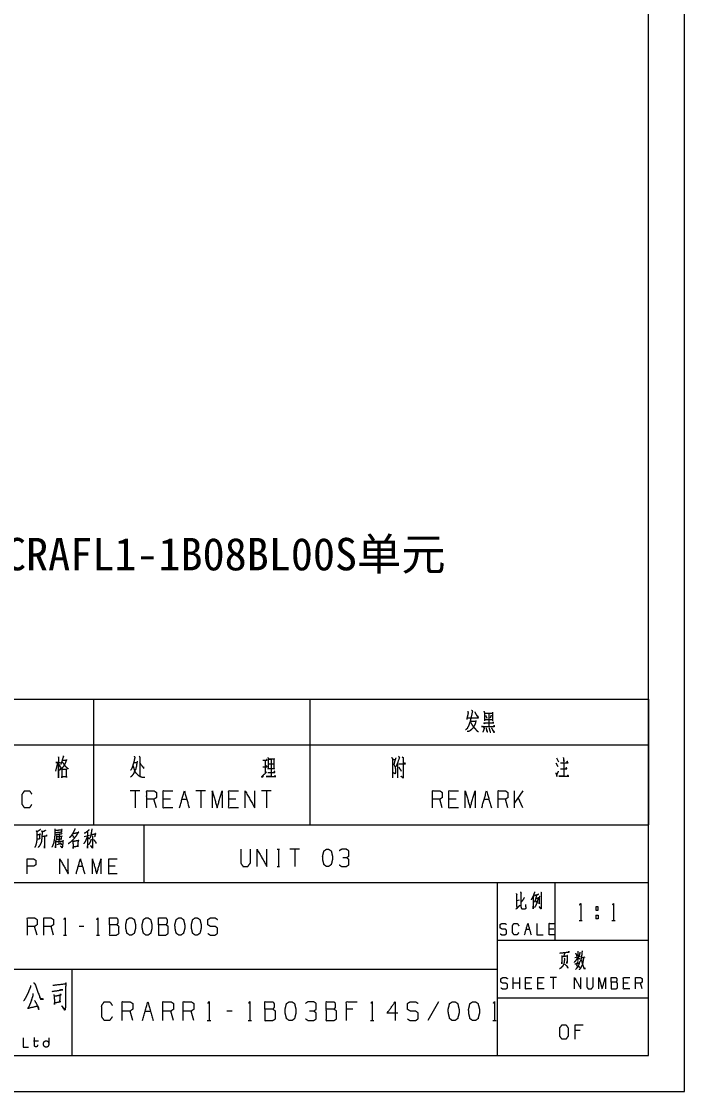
# Model space of a CAD drawing. Header units: millimetres. Extents: x 0 to 420, y 0 to 297.
# Drawn here: x 328 to 420, y 0 to 148.5 of the extents above; entities that cross this region are included whole.
import ezdxf

# ---------------------------------------------------------------- set-up
doc = ezdxf.new("R2010")
doc.units = ezdxf.units.MM
doc.layers.add('101', color=7, linetype='Continuous', true_color=0xffffff)

msp = doc.modelspace()

# ---------------------------------------------------------------- linework, layer by layer
at = {"layer": '101', "color": 133, "linetype": 'Continuous', "lineweight": 18}
for p, q in [((420, 0), (420, 297)), ((415, 5), (415, 292)), ((235, 37), (415, 37)), ((345, 37), (345, 29)), ((235, 29), (415, 29)), ((394, 29), (394, 5)), ((402, 29), (402, 21)), ((394, 21), (415, 21)), ((285, 17), (394, 17)), ((335, 17), (335, 5)), ((394, 13), (415, 13)), ((25, 5), (415, 5)), ((235, 5), (415, 5)), ((0, 0), (420, 0))]:
    msp.add_line(p, q, dxfattribs=at)
at = {"layer": '101', "color": 72, "linetype": 'Continuous', "lineweight": 18}
for p, q in [((313, 54.46), (338, 54.46)), ((338, 54.46), (338, 48.11)), ((338, 54.46), (368, 54.46)), ((368, 54.46), (368, 48.11)), ((368, 54.46), (415, 54.46)), ((415, 54.46), (415, 48.11)), ((392.27, 52.53), (393.36, 52.53)), ((392.36, 52.25), (392.55, 51.83)), ((392.83, 52.43), (392.83, 50.68)), ((393.19, 52.25), (393.01, 51.83)), ((393.36, 52.65), (393.36, 51.43)), ((390.33, 51.4), (391, 51.4)), ((392.29, 51.62), (393.36, 51.62)), ((313, 48.11), (338, 48.11)), ((338, 48.11), (338, 37)), ((338, 48.11), (368, 48.11)), ((368, 48.11), (368, 37)), ((368, 48.11), (415, 48.11)), ((415, 48.11), (415, 37)), ((379.52, 46.1), (379.87, 46.1)), ((380.84, 46.45), (381.02, 46.3)), ((402.21, 46.3), (402.51, 45.75)), ((333.02, 45.6), (332.74, 44.45)), ((343.6, 45.68), (344.03, 45.68)), ((361.81, 45.95), (361.81, 44.13)), ((362.25, 45.48), (363.03, 45.48)), ((380.17, 45.6), (380.17, 43.53)), ((402.12, 45.6), (402.42, 45.12)), ((344.45, 41.74), (343.11, 41.74)), ((343.78, 41.74), (343.78, 39.36)), ((353.56, 41.74), (352.21, 41.74)), ((352.88, 41.74), (352.88, 39.36)), ((362.66, 41.74), (361.32, 41.74)), ((361.99, 41.74), (361.99, 39.36)), ((397.58, 41.74), (396.41, 40.09)), ((396.41, 39.36), (396.41, 41.74)), ((346.73, 39.36), (346.39, 40.56)), ((348.67, 40.56), (347.66, 40.56)), ((350.27, 40.56), (350.94, 40.56)), ((357.77, 40.56), (356.76, 40.56)), ((386.37, 39.36), (386.04, 40.56)), ((388.31, 40.56), (387.31, 40.56)), ((392.19, 40.56), (392.87, 40.56)), ((395.48, 39.36), (395.14, 40.56)), ((397.58, 39.36), (396.91, 40.79)), ((313, 37), (338, 37)), ((333.22, 35.67), (333.2, 34.36)), ((338, 37), (368, 37)), ((368, 37), (415, 37)), ((332.92, 34.28), (333.47, 34.43)), ((336.72, 35.38), (337.43, 35.58)), ((363.47, 33.62), (363.81, 33.62)), ((363.65, 33.62), (363.65, 31.25)), ((366.6, 33.62), (365.26, 33.62)), ((365.93, 33.62), (365.93, 31.25)), ((335.89, 31.26), (336.48, 31.26)), ((341.01, 31.26), (340.12, 31.26)), ((363.47, 31.25), (363.81, 31.25)), ((396.78, 26.5), (397.1, 26.62)), ((407.69, 24.46), (407.69, 23.99)), ((407.69, 24.46), (408.02, 24.46)), ((330.18, 21.72), (329.84, 22.92)), ((332.45, 21.72), (332.12, 22.92)), ((336.67, 22.92), (336, 22.92)), ((398.04, 22.56), (398.48, 22.56)), ((401.88, 22.56), (401.21, 22.56)), ((405.37, 23.74), (405.8, 23.74)), ((409.93, 23.74), (410.35, 23.74)), ((333.84, 21.72), (334.27, 21.72)), ((338.4, 21.72), (338.82, 21.72)), ((404.78, 18.63), (405.57, 18.79)), ((405.68, 18.57), (406.23, 18.69)), ((396.24, 14.25), (396.24, 15.82)), ((397.13, 15.04), (396.24, 15.04)), ((397.13, 14.25), (397.13, 15.82)), ((398.6, 15.04), (397.94, 15.04)), ((400.3, 15.04), (399.63, 15.04)), ((402.22, 15.82), (401.33, 15.82)), ((401.78, 15.82), (401.78, 14.25)), ((412.18, 15.04), (411.51, 15.04)), ((414.1, 14.25), (413.88, 15.04)), ((385.88, 12.47), (384.4, 9.85)), ((343.45, 9.85), (343.08, 11.17)), ((345.17, 11.17), (345.91, 11.17)), ((349.11, 9.85), (348.74, 11.17)), ((351.94, 9.85), (351.57, 11.17)), ((357.23, 11.17), (356.49, 11.17)), ((374, 11.42), (373.09, 11.42)), ((353.79, 9.85), (354.26, 9.85)), ((359.45, 9.85), (359.92, 9.85)), ((376.42, 9.85), (376.89, 9.85)), ((393.39, 9.85), (393.86, 9.85)), ((405.52, 8.46), (404.84, 8.46)), ((329.66, 7.04), (330.39, 7.04))]:
    msp.add_line(p, q, dxfattribs=at)
for points, knots in [([(390.45, 52.95), (390.58, 52.78), (390.35, 51.83), (390.28, 51.47), (390.1, 50.93), (390.01, 50.7), (389.9, 50.53), (389.83, 50.35), (389.59, 50.18)], [0, 0, 0.069926, 0.38885, 0.505364, 0.693867, 0.772746, 0.839515, 0.9011, 1, 1]), ([(389.92, 52.78), (389.97, 52.53), (389.78, 51.65)], [0, 0, 0.221863, 1, 1]), ([(389.87, 51.88), (391.41, 51.88), (391.32, 52.08), (391.23, 51.88)], [0, 0, 0.778575, 0.889287, 1, 1]), ([(390.89, 52.68), (391.19, 52.13), (391.23, 52.22)], [0, 0, 0.855262, 1, 1]), ([(392.15, 52.78), (392.25, 52.55), (392.25, 51.47)], [0, 0, 0.187914, 1, 1]), ([(391.04, 51.5), (391, 51.2), (390.91, 50.93), (390.77, 50.68), (390.58, 50.38), (390.36, 50.18), (390.17, 50.02), (389.85, 49.95)], [0, 0, 0.143871, 0.281442, 0.418246, 0.588512, 0.727354, 0.844312, 1, 1]), ([(390.35, 51.2), (390.42, 51.05), (390.56, 50.83), (390.66, 50.65), (390.89, 50.43), (391.04, 50.23), (391.23, 50.02), (391.42, 49.95)], [0, 0, 0.098129, 0.255365, 0.37644, 0.566726, 0.71165, 0.876695, 1, 1]), ([(392.06, 50.68), (391.97, 50.58), (391.86, 50.68), (393.67, 50.68), (393.59, 50.8), (393.47, 50.68)], [0, 0, 0.055573, 0.116265, 0.866965, 0.926762, 1, 1]), ([(392.11, 50.55), (392.22, 50.45), (392.02, 49.88)], [0, 0, 0.193665, 1, 1]), ([(392.27, 51.12), (392.25, 51.03), (392.13, 51.15), (393.52, 51.15), (393.44, 51.28), (393.35, 51.15)], [0, 0, 0.051287, 0.140119, 0.845357, 0.922679, 1, 1]), ([(392.46, 50.48), (392.6, 49.9), (392.69, 49.95), (392.55, 50.1)], [0, 0, 0.658059, 0.770917, 1, 1]), ([(392.87, 50.48), (393.03, 49.88), (393.1, 49.88), (392.98, 50.08)], [0, 0, 0.669865, 0.7462, 1, 1]), ([(393.21, 50.48), (393.54, 49.85), (393.61, 49.9), (393.44, 50.08)], [0, 0, 0.679076, 0.761949, 1, 1]), ([(333.09, 46.45), (333.19, 46.35), (333.14, 46.43), (333.14, 43.53), (333.14, 45.65), (332.79, 45.65), (333.44, 45.65)], [0, 0, 0.023247, 0.037896, 0.500409, 0.839319, 0.895699, 1, 1]), ([(333.71, 46), (334.26, 46), (334.27, 46.1), (334.11, 45.62), (333.88, 45.18), (333.62, 44.85), (333.3, 44.6)], [0, 0, 0.220966, 0.26192, 0.463932, 0.667691, 0.836831, 1, 1]), ([(333.78, 46.58), (333.88, 46.43), (333.81, 46.45), (333.46, 45.37)], [0, 0, 0.132126, 0.186059, 1, 1]), ([(343.65, 46.55), (343.74, 46.33), (343.65, 46), (343.62, 45.83), (343.55, 45.6), (343.48, 45.35), (343.41, 45.12), (343.35, 44.93), (343.27, 44.77), (343.16, 44.6)], [0, 0, 0.116541, 0.278918, 0.364993, 0.478696, 0.603951, 0.71766, 0.817412, 0.901346, 1, 1]), ([(344.36, 46.53), (344.43, 46.35), (344.43, 43.83)], [0, 0, 0.06955, 1, 1]), ([(361.49, 45.98), (362.1, 45.98), (362.02, 46.08), (361.99, 45.95)], [0, 0, 0.704243, 0.847777, 1, 1]), ([(362.17, 46.38), (362.25, 46.22), (362.25, 44.73), (362.25, 44.85), (363.07, 44.85), (363.07, 44.73), (363.07, 46.22), (363.07, 46.13), (362.25, 46.13), (362.64, 46.13), (362.64, 43.73), (361.94, 43.73), (363.28, 43.73), (363.19, 43.78), (363.17, 43.83), (363.07, 43.67)], [0, 0, 0.016856, 0.162098, 0.174201, 0.252928, 0.265031, 0.410272, 0.419955, 0.498682, 0.536334, 0.76872, 0.837175, 0.967244, 0.977077, 0.982211, 1, 1]), ([(379.34, 46.38), (379.5, 46.22), (379.5, 43.53)], [0, 0, 0.074914, 1, 1]), ([(379.94, 46.33), (379.66, 45.37), (379.77, 45.2), (379.84, 45.02), (379.91, 44.68), (379.91, 44.25), (379.84, 44.1), (379.59, 44.23)], [0, 0, 0.379822, 0.458229, 0.530553, 0.667378, 0.830233, 0.893776, 1, 1]), ([(380.33, 46.53), (380.44, 46.3), (379.96, 45.08)], [0, 0, 0.159107, 1, 1]), ([(380.95, 46.35), (380.95, 43.53), (380.68, 43.75)], [0, 0, 0.890401, 1, 1]), ([(403.17, 46.35), (403.26, 45.87), (403.27, 45.98), (403.22, 45.75)], [0, 0, 0.592181, 0.716658, 1, 1]), ([(333.18, 45.43), (333.48, 44.95), (333.48, 45.02), (333.44, 44.83)], [0, 0, 0.668993, 0.75826, 1, 1]), ([(333.62, 44.8), (333.62, 43.55), (333.62, 43.73), (334.26, 43.73), (334.26, 43.6), (334.26, 44.8), (334.26, 44.68), (333.69, 44.68)], [0, 0, 0.306605, 0.34953, 0.505604, 0.536265, 0.830605, 0.861265, 1, 1]), ([(333.64, 45.78), (333.81, 45.55), (334.01, 45.25), (334.18, 45.05), (334.5, 44.8)], [0, 0, 0.21756, 0.48939, 0.692342, 1, 1]), ([(344.06, 45.85), (343.95, 45.12), (343.88, 44.9), (343.85, 44.73), (343.74, 44.55), (343.65, 44.35), (343.6, 44.2), (343.48, 44), (343.37, 43.85), (343.14, 43.63)], [0, 0, 0.296653, 0.392139, 0.46442, 0.547269, 0.635793, 0.700209, 0.795421, 0.869798, 1, 1]), ([(343.48, 45.2), (343.55, 45.02), (343.6, 44.83), (343.64, 44.65), (343.81, 44.3), (343.9, 44.2), (344.15, 43.95), (344.29, 43.83), (344.47, 43.73), (344.71, 43.65), (344.94, 43.65), (345.12, 43.63)], [0, 0, 0.075192, 0.15762, 0.228747, 0.384949, 0.438119, 0.578251, 0.653441, 0.734337, 0.837345, 0.928883, 1, 1]), ([(344.4, 45.65), (344.98, 44.85), (344.98, 45.08)], [0, 0, 0.814824, 1, 1]), ([(361.48, 45.05), (362.1, 45.05), (362.02, 45.2), (361.99, 45.08)], [0, 0, 0.676561, 0.857934, 1, 1]), ([(380.35, 45.48), (381.27, 45.48), (381.2, 45.62), (381.14, 45.5)], [0, 0, 0.752923, 0.888763, 1, 1]), ([(380.37, 45), (380.68, 44.48), (380.7, 44.58), (380.61, 44.6)], [0, 0, 0.760418, 0.886215, 1, 1]), ([(403.26, 45.6), (403.26, 43.75), (402.55, 43.75), (403.94, 43.75), (403.8, 43.9), (403.71, 43.75)], [0, 0, 0.426906, 0.590047, 0.912256, 0.959823, 1, 1]), ([(402.78, 45.62), (403.84, 45.62), (403.71, 45.83), (403.66, 45.65)], [0, 0, 0.717261, 0.876328, 1, 1]), ([(402.8, 44.8), (403.68, 44.8), (403.59, 44.95), (403.5, 44.83)], [0, 0, 0.729813, 0.873574, 1, 1]), ([(361.57, 43.85), (361.41, 43.6), (361.34, 43.67), (362.02, 44.38)], [0, 0, 0.214427, 0.289033, 1, 1]), ([(362.17, 44.3), (363.17, 44.3), (363.1, 44.48), (363.03, 44.33)], [0, 0, 0.739673, 0.878255, 1, 1]), ([(402.12, 44.23), (402.3, 43.73), (402.27, 43.95), (402.53, 44.48)], [0, 0, 0.39393, 0.563113, 1, 1]), ([(329.44, 39.84), (329.11, 39.36), (328.45, 39.36), (328.12, 39.84), (328.12, 41.26), (328.45, 41.74), (329.12, 41.74), (329.46, 41.26)], [0, 0, 0.114568, 0.243366, 0.357936, 0.638584, 0.753154, 0.885433, 1, 1]), ([(345.38, 39.36), (345.38, 41.74), (346.39, 41.74), (346.73, 41.51), (346.73, 40.79), (346.39, 40.56), (345.38, 40.56)], [0, 0, 0.400951, 0.571036, 0.639278, 0.761673, 0.829915, 1, 1]), ([(349, 39.36), (347.66, 39.36), (347.66, 41.74), (349, 41.74)], [0, 0, 0.26539, 0.73461, 1, 1]), ([(349.94, 39.36), (350.61, 41.74), (351.28, 39.36)], [0, 0, 0.499999, 1, 1]), ([(354.49, 39.36), (354.49, 41.74), (355.16, 39.36), (355.83, 41.74), (355.83, 39.36)], [0, 0, 0.245192, 0.500001, 0.754808, 1, 1]), ([(358.11, 39.36), (356.76, 39.36), (356.76, 41.74), (358.11, 41.74)], [0, 0, 0.26539, 0.73461, 1, 1]), ([(359.04, 39.36), (359.04, 41.74), (360.38, 39.36), (360.38, 41.74)], [0, 0, 0.317574, 0.682426, 1, 1]), ([(385.03, 39.36), (385.03, 41.74), (386.04, 41.74), (386.37, 41.51), (386.37, 40.79), (386.04, 40.56), (385.03, 40.56)], [0, 0, 0.400952, 0.571031, 0.639278, 0.761674, 0.829922, 1, 1]), ([(388.65, 39.36), (387.31, 39.36), (387.31, 41.74), (388.65, 41.74)], [0, 0, 0.26539, 0.73461, 1, 1]), ([(389.58, 39.36), (389.58, 41.74), (390.25, 39.36), (390.93, 41.74), (390.93, 39.36)], [0, 0, 0.245192, 0.499999, 0.754808, 1, 1]), ([(394.14, 39.36), (394.14, 41.74), (395.14, 41.74), (395.48, 41.51), (395.48, 40.79), (395.14, 40.56), (394.14, 40.56)], [0, 0, 0.400951, 0.571036, 0.639278, 0.761673, 0.829915, 1, 1]), ([(330.63, 36.35), (330.57, 36.31), (330.14, 36.02), (330.11, 36.2), (330.16, 36.02), (330.16, 35.45), (330.14, 35.09), (330.13, 34.85), (330.1, 34.61), (330.05, 34.39), (329.99, 34.16), (329.91, 34.01), (329.85, 33.88)], [0, 0, 0.024363, 0.186803, 0.243942, 0.302154, 0.485024, 0.597668, 0.675195, 0.753199, 0.825098, 0.89819, 0.953346, 1, 1]), ([(330.19, 35.03), (330.22, 35.05), (330.58, 35.11), (330.54, 35.09), (330.58, 35.78), (330.61, 35.69), (330.18, 35.58)], [0, 0, 0.022681, 0.239273, 0.269981, 0.676983, 0.732557, 1, 1]), ([(331.36, 36.26), (331.11, 36.09), (330.88, 36.02), (330.85, 36.2), (330.88, 35.93), (330.86, 35.67), (330.85, 35.38), (330.83, 35.14), (330.8, 34.92), (330.77, 34.67), (330.72, 34.5), (330.64, 34.36), (330.57, 34.21), (330.49, 34.08), (330.41, 33.97), (330.33, 33.88)], [0, 0, 0.096319, 0.172937, 0.229415, 0.313416, 0.396985, 0.487495, 0.564125, 0.634336, 0.711437, 0.768975, 0.817388, 0.871906, 0.920319, 0.962889, 1, 1]), ([(332.63, 36.46), (332.64, 36.26), (332.64, 35.91), (332.63, 35.58), (332.61, 35.36), (332.58, 35.07), (332.53, 34.83), (332.49, 34.56), (332.42, 34.36), (332.35, 34.16), (332.22, 33.92)], [0, 0, 0.076503, 0.212087, 0.33934, 0.424292, 0.535105, 0.630037, 0.733301, 0.813245, 0.895183, 1, 1]), ([(332.67, 36.24), (333.64, 36.35), (333.59, 36.39), (333.55, 36), (333.63, 36), (332.66, 35.89)], [0, 0, 0.39108, 0.416924, 0.577585, 0.60892, 1, 1]), ([(333.63, 35.8), (333.58, 35.75), (333.19, 35.69), (332.97, 35.64), (332.77, 35.6)], [0, 0, 0.07226, 0.516589, 0.766867, 1, 1]), ([(335.2, 35.84), (335.25, 35.82), (335.95, 35.98), (335.9, 36.02), (335.78, 35.8), (335.64, 35.56), (335.5, 35.36), (335.34, 35.16), (335.17, 34.96), (334.98, 34.76), (334.78, 34.58), (334.62, 34.47), (334.5, 34.36)], [0, 0, 0.017093, 0.254607, 0.275864, 0.359629, 0.452278, 0.53264, 0.616084, 0.70281, 0.792986, 0.881828, 0.944963, 1, 1]), ([(335.42, 36.53), (335.4, 36.37), (335.22, 36.02), (335.11, 35.8), (334.98, 35.6), (334.83, 35.38), (334.67, 35.22)], [0, 0, 0.101774, 0.363754, 0.525154, 0.678922, 0.85608, 1, 1]), ([(337.37, 36.35), (337.34, 36.26), (337.14, 36.09), (336.92, 35.93), (336.73, 35.84)], [0, 0, 0.111856, 0.433088, 0.752703, 1, 1]), ([(337.15, 36.02), (337.17, 34.28), (337.18, 33.79), (337.15, 33.88), (337.17, 34.08)], [0, 0, 0.691283, 0.883884, 0.921006, 1, 1]), ([(337.78, 36.44), (337.76, 36.33), (337.68, 35.87), (337.62, 35.56), (337.51, 35.18)], [0, 0, 0.086565, 0.451629, 0.696477, 1, 1]), ([(337.65, 35.64), (338.35, 35.8), (338.29, 35.82), (338.15, 35.34)], [0, 0, 0.557066, 0.608364, 1, 1]), ([(330.86, 35.4), (331.57, 35.53), (331.52, 35.56), (331.44, 35.51)], [0, 0, 0.834819, 0.895271, 1, 1]), ([(331.22, 35.45), (331.22, 33.81), (331.21, 33.92), (331.22, 34.1)], [0, 0, 0.849783, 0.907772, 1, 1]), ([(332.72, 34.85), (332.74, 34.65), (332.75, 34.14), (332.74, 33.81), (332.72, 33.9), (332.75, 34.12)], [0, 0, 0.147471, 0.523364, 0.768667, 0.835021, 1, 1]), ([(332.75, 34.67), (333.81, 34.78), (333.78, 34.85), (333.77, 34.74), (333.72, 34.23), (333.7, 34.03), (333.64, 33.81), (333.44, 34.1), (333.66, 33.88)], [0, 0, 0.374083, 0.399749, 0.43883, 0.61759, 0.687458, 0.767887, 0.891105, 1, 1]), ([(332.85, 35.49), (332.86, 35.34), (332.89, 34.89), (332.88, 35), (333.61, 35.07), (333.55, 35.07), (333.59, 35.47), (333.63, 35.4), (332.86, 35.34)], [0, 0, 0.056492, 0.217482, 0.258029, 0.525926, 0.548635, 0.694164, 0.720796, 1, 1]), ([(333.42, 34.56), (333.49, 34.39), (333.52, 34.25)], [0, 0, 0.579215, 1, 1]), ([(335.03, 35.6), (335.06, 35.58), (335.23, 35.38), (335.25, 35.27), (335.19, 35.42)], [0, 0, 0.066028, 0.519581, 0.712132, 1, 1]), ([(335.11, 34.81), (335.14, 34.74), (335.17, 34.19), (335.19, 34.12), (335.19, 33.72), (335.17, 33.9), (335.17, 33.97), (335.94, 34.08), (335.84, 34.08), (335.92, 34.89), (335.95, 34.85), (335.9, 34.83), (335.15, 34.69)], [0, 0, 0.018828, 0.160986, 0.178485, 0.280676, 0.326272, 0.343303, 0.542024, 0.566111, 0.777126, 0.791033, 0.804348, 1, 1]), ([(337.15, 35.47), (337.06, 35.18), (336.95, 34.94), (336.86, 34.69), (336.76, 34.56), (336.65, 34.39)], [0, 0, 0.251918, 0.474135, 0.691326, 0.826694, 1, 1]), ([(337.17, 35.31), (337.37, 35.14), (337.42, 35.05)], [0, 0, 0.729109, 1, 1]), ([(337.67, 35.03), (337.65, 34.92), (337.48, 34.52), (337.31, 34.25)], [0, 0, 0.129619, 0.632946, 1, 1]), ([(337.81, 35.49), (337.89, 35.38), (337.85, 35.4), (337.87, 34.23), (337.87, 33.94), (337.85, 33.79), (337.61, 34.14), (337.85, 33.83)], [0, 0, 0.051678, 0.066298, 0.513635, 0.623349, 0.682727, 0.848098, 1, 1]), ([(338.03, 34.96), (338.31, 34.61), (338.35, 34.43)], [0, 0, 0.711821, 1, 1]), ([(358.43, 33.62), (358.43, 31.72), (358.74, 31.25), (359.42, 31.25), (359.77, 31.72), (359.77, 33.62)], [0, 0, 0.337151, 0.438595, 0.557781, 0.662849, 1, 1]), ([(360.7, 31.25), (360.7, 33.62), (362.05, 31.25), (362.05, 33.62)], [0, 0, 0.317574, 0.682426, 1, 1]), ([(370.64, 31.25), (370.98, 31.5), (371.15, 32.2), (371.15, 32.67), (370.98, 33.4), (370.64, 33.62), (370.3, 33.62), (369.97, 33.4), (369.79, 32.67), (369.81, 32.2), (369.97, 31.5), (370.3, 31.25), (370.64, 31.25)], [0, 0, 0.067524, 0.183971, 0.260583, 0.380943, 0.446139, 0.500302, 0.565504, 0.685863, 0.762528, 0.878307, 0.945837, 1, 1]), ([(373.09, 32.45), (373.43, 32.67), (373.43, 33.4), (373.09, 33.62), (372.4, 33.62), (372.07, 33.4)], [0, 0, 0.153873, 0.429854, 0.583727, 0.846127, 1, 1]), ([(328.8, 30.2), (328.8, 32.3), (329.69, 32.3), (329.99, 32.1), (329.99, 31.46), (329.68, 31.26), (328.8, 31.26)], [0, 0, 0.401145, 0.571312, 0.639588, 0.762043, 0.832818, 1, 1]), ([(333.33, 30.2), (333.33, 32.3), (334.51, 30.2), (334.51, 32.3)], [0, 0, 0.317574, 0.682426, 1, 1]), ([(337.85, 30.2), (337.85, 32.3), (338.45, 30.2), (339.04, 32.3), (339.04, 30.2)], [0, 0, 0.245192, 0.5, 0.754808, 1, 1]), ([(341.3, 30.2), (340.12, 30.2), (340.12, 32.3), (341.3, 32.3)], [0, 0, 0.265389, 0.734611, 1, 1]), ([(372.09, 31.47), (372.4, 31.25), (373.09, 31.25), (373.43, 31.47), (373.43, 32.2), (373.09, 32.45), (372.58, 32.45)], [0, 0, 0.124124, 0.34369, 0.472445, 0.703376, 0.836728, 1, 1]), ([(396.62, 27.47), (396.76, 27.35), (396.68, 27.39), (396.71, 25.4), (396.62, 25.32), (397.17, 25.88)], [0, 0, 0.060255, 0.090729, 0.71461, 0.752496, 1, 1]), ([(397.22, 27.7), (397.34, 27.55), (397.29, 27.59), (397.29, 26.72), (397.29, 26.04), (397.29, 25.94), (397.31, 25.54), (397.35, 25.44), (397.41, 25.38), (397.54, 25.34), (397.8, 25.36), (397.99, 25.42), (398.01, 25.44), (397.98, 25.98)], [0, 0, 0.050887, 0.067371, 0.30486, 0.491459, 0.519732, 0.627242, 0.657953, 0.681265, 0.71898, 0.791172, 0.845841, 0.852765, 1, 1]), ([(397.29, 26.23), (397.72, 26.77), (397.79, 26.95)], [0, 0, 0.77398, 1, 1]), ([(399.18, 27.7), (399.16, 27.59), (398.99, 27.14), (398.84, 26.87), (398.72, 26.62)], [0, 0, 0.089072, 0.504979, 0.766001, 1, 1]), ([(399.02, 27.14), (399, 25.38), (398.99, 25.5), (398.99, 25.52), (399, 25.71)], [0, 0, 0.841012, 0.900786, 0.910681, 1, 1]), ([(399.43, 27.22), (399.44, 27.18), (399.37, 26.89), (399.3, 26.62), (399.22, 26.43), (399.16, 26.29)], [0, 0, 0.044891, 0.350478, 0.63559, 0.840224, 1, 1]), ([(399.43, 26.83), (399.72, 26.89), (399.69, 26.95), (399.66, 26.72), (399.6, 26.52), (399.57, 26.35), (399.52, 26.19), (399.44, 26.04), (399.37, 25.88), (399.3, 25.75), (399.22, 25.61), (399.16, 25.54)], [0, 0, 0.158182, 0.194476, 0.315843, 0.429568, 0.518472, 0.611327, 0.697145, 0.792857, 0.869066, 0.954883, 1, 1]), ([(399.19, 27.28), (399.22, 27.26), (399.25, 27.26), (399.76, 27.39), (399.72, 27.39), (399.65, 27.35)], [0, 0, 0.049781, 0.090425, 0.822292, 0.883256, 1, 1]), ([(400.07, 27.68), (400.13, 27.59), (400.1, 27.57), (400.12, 25.52), (400.12, 25.5), (400.1, 25.38), (400.07, 25.34), (399.84, 25.65), (400.07, 25.36), (400.1, 25.44)], [0, 0, 0.031372, 0.042462, 0.676473, 0.682877, 0.721567, 0.737252, 0.857566, 0.97283, 1, 1]), ([(399.85, 27.12), (399.88, 27.08), (399.85, 27.06), (399.85, 26.06), (399.84, 26.17), (399.85, 26.29)], [0, 0, 0.038712, 0.066084, 0.824707, 0.904517, 1, 1]), ([(399.28, 26.52), (399.41, 26.39), (399.44, 26.29)], [0, 0, 0.6273, 1, 1]), ([(405.44, 25.91), (405.59, 26.11), (405.59, 23.74)], [0, 0, 0.093487, 1, 1]), ([(407.69, 25.16), (407.69, 25.64), (408.02, 25.64), (408.02, 25.16), (407.69, 25.16)], [0, 0, 0.292916, 0.5, 0.792916, 1, 1]), ([(410, 25.91), (410.14, 26.11), (410.14, 23.74)], [0, 0, 0.093487, 1, 1]), ([(328.83, 21.72), (328.83, 24.1), (329.84, 24.1), (330.18, 23.87), (330.18, 23.15), (329.84, 22.92), (328.83, 22.92)], [0, 0, 0.400952, 0.571034, 0.639278, 0.761674, 0.829918, 1, 1]), ([(331.11, 21.72), (331.11, 24.1), (332.12, 24.1), (332.45, 23.87), (332.45, 23.15), (332.12, 22.92), (331.11, 22.92)], [0, 0, 0.400952, 0.571034, 0.639278, 0.761674, 0.829918, 1, 1]), ([(333.92, 23.9), (334.06, 24.1), (334.06, 21.72)], [0, 0, 0.09349, 1, 1]), ([(338.47, 23.9), (338.61, 24.1), (338.61, 21.72)], [0, 0, 0.093486, 1, 1]), ([(340.21, 23.15), (340.21, 24.1), (341.22, 24.1), (341.38, 23.87), (341.38, 23.4), (341.22, 23.15), (340.21, 23.15), (340.21, 21.72), (341.2, 21.72), (341.54, 21.95), (341.54, 22.92), (341.22, 23.15)], [0, 0, 0.115917, 0.238845, 0.272468, 0.330427, 0.366583, 0.489512, 0.663388, 0.78416, 0.833484, 0.952452, 1, 1]), ([(343.32, 21.72), (343.66, 21.97), (343.83, 22.67), (343.83, 23.15), (343.66, 23.87), (343.32, 24.1), (342.99, 24.1), (342.65, 23.87), (342.47, 23.15), (342.49, 22.67), (342.65, 21.97), (342.99, 21.72), (343.32, 21.72)], [0, 0, 0.067527, 0.183973, 0.260585, 0.380944, 0.446144, 0.500307, 0.565506, 0.685865, 0.76253, 0.87831, 0.945837, 1, 1]), ([(345.6, 21.72), (345.93, 21.97), (346.11, 22.67), (346.11, 23.15), (345.93, 23.87), (345.6, 24.1), (345.26, 24.1), (344.93, 23.87), (344.75, 23.15), (344.77, 22.67), (344.93, 21.97), (345.26, 21.72), (345.6, 21.72)], [0, 0, 0.067524, 0.183971, 0.260583, 0.380943, 0.446139, 0.500306, 0.565503, 0.685862, 0.762528, 0.878309, 0.945833, 1, 1]), ([(347.04, 23.15), (347.04, 24.1), (348.05, 24.1), (348.21, 23.87), (348.21, 23.4), (348.05, 23.15), (347.04, 23.15), (347.04, 21.72), (348.03, 21.72), (348.37, 21.95), (348.37, 22.92), (348.05, 23.15)], [0, 0, 0.115918, 0.238845, 0.272468, 0.330427, 0.366583, 0.48951, 0.663387, 0.78416, 0.833483, 0.952452, 1, 1]), ([(350.15, 21.72), (350.49, 21.97), (350.66, 22.67), (350.66, 23.15), (350.49, 23.87), (350.15, 24.1), (349.82, 24.1), (349.48, 23.87), (349.3, 23.15), (349.32, 22.67), (349.48, 21.97), (349.82, 21.72), (350.15, 21.72)], [0, 0, 0.067524, 0.183969, 0.260581, 0.380939, 0.446136, 0.500306, 0.565502, 0.68586, 0.762525, 0.878306, 0.94583, 1, 1]), ([(352.43, 21.72), (352.76, 21.97), (352.94, 22.67), (352.94, 23.15), (352.76, 23.87), (352.43, 24.1), (352.09, 24.1), (351.76, 23.87), (351.58, 23.15), (351.6, 22.67), (351.76, 21.97), (352.09, 21.72), (352.43, 21.72)], [0, 0, 0.067525, 0.183972, 0.260585, 0.380946, 0.446143, 0.500306, 0.565503, 0.685864, 0.76253, 0.878312, 0.945837, 1, 1]), ([(353.86, 21.95), (354.19, 21.72), (354.88, 21.72), (355.22, 21.97), (355.22, 22.67), (354.88, 22.92), (354.21, 22.92), (353.86, 23.15), (353.86, 23.87), (354.21, 24.1), (354.88, 24.1), (355.22, 23.87)], [0, 0, 0.068035, 0.184055, 0.254519, 0.372336, 0.4428, 0.555842, 0.62637, 0.748395, 0.818923, 0.931965, 1, 1]), ([(408.02, 24.46), (408.02, 23.99), (407.69, 23.99)], [0, 0, 0.585831, 1, 1]), ([(394.41, 21.91), (394.63, 21.76), (395.09, 21.76), (395.31, 21.93), (395.31, 22.39), (395.09, 22.56), (394.64, 22.56), (394.41, 22.71), (394.41, 23.19), (394.64, 23.34), (395.09, 23.34), (395.31, 23.19)], [0, 0, 0.068029, 0.184052, 0.254519, 0.372336, 0.442804, 0.555843, 0.62637, 0.748396, 0.818923, 0.931962, 1, 1]), ([(397, 22.08), (396.77, 21.76), (396.34, 21.76), (396.12, 22.08), (396.12, 23.02), (396.34, 23.34), (396.78, 23.34), (397.01, 23.02)], [0, 0, 0.114571, 0.243364, 0.357935, 0.638587, 0.753157, 0.885429, 1, 1]), ([(397.81, 21.76), (398.26, 23.34), (398.7, 21.76)], [0, 0, 0.499998, 1, 1]), ([(399.51, 23.34), (399.51, 21.76), (400.4, 21.76)], [0, 0, 0.638737, 1, 1]), ([(402.1, 21.76), (401.21, 21.76), (401.21, 23.34), (402.1, 23.34)], [0, 0, 0.265388, 0.734612, 1, 1]), ([(402.68, 19.23), (404.03, 19.37), (403.97, 19.39), (403.83, 19.37)], [0, 0, 0.865805, 0.905503, 1, 1]), ([(405.17, 19.48), (405.2, 19.33), (405.2, 18.19), (405.17, 18.34), (405.2, 18.46)], [0, 0, 0.094654, 0.823642, 0.918295, 1, 1]), ([(405.46, 19.33), (405.46, 19.23), (405.35, 18.75)], [0, 0, 0.174306, 1, 1]), ([(405.77, 19.52), (405.77, 19.39), (405.76, 19.17), (405.71, 18.88), (405.67, 18.57), (405.61, 18.32), (405.54, 18.09), (405.52, 18.03)], [0, 0, 0.081859, 0.232245, 0.425429, 0.632112, 0.800316, 0.957949, 1, 1]), ([(403.31, 18.53), (403.34, 18.4), (403.33, 18.36), (403.31, 18.07), (403.27, 17.82), (403.23, 17.68), (403.15, 17.53), (403.07, 17.39), (402.92, 17.22), (402.77, 17.1), (402.66, 17.04)], [0, 0, 0.073225, 0.098424, 0.26494, 0.409696, 0.496582, 0.589746, 0.686975, 0.813798, 0.923947, 1, 1]), ([(402.95, 18.9), (402.98, 18.73), (402.99, 18.3), (402.99, 17.72), (402.98, 17.8), (402.98, 17.95)], [0, 0, 0.119124, 0.427226, 0.837796, 0.897358, 1, 1]), ([(402.98, 18.73), (403.77, 18.86), (403.72, 18.9), (403.71, 18.55), (403.71, 18.17), (403.69, 17.95), (403.68, 17.76), (403.67, 17.84), (403.69, 18.03)], [0, 0, 0.351984, 0.378534, 0.533493, 0.697426, 0.797814, 0.880033, 0.917028, 1, 1]), ([(403.3, 19.29), (403.33, 19.17), (403.23, 18.77)], [0, 0, 0.238945, 1, 1]), ([(405.19, 18.65), (405.05, 18.42), (404.92, 18.21), (404.79, 18.05), (404.66, 17.9)], [0, 0, 0.287233, 0.555137, 0.786183, 1, 1]), ([(404.78, 17.72), (405.41, 17.86), (405.42, 18.05), (405.42, 17.97), (405.35, 17.72), (405.25, 17.45), (405.14, 17.24), (405.03, 17.12), (404.92, 16.99), (404.85, 16.93)], [0, 0, 0.304469, 0.392577, 0.431617, 0.55371, 0.68947, 0.798366, 0.878841, 0.95475, 1, 1]), ([(404.86, 19.21), (405, 18.98), (405.03, 18.84)], [0, 0, 0.640218, 1, 1]), ([(405.16, 18.07), (405, 17.49), (405.1, 17.45), (405.22, 17.41), (405.33, 17.35), (405.48, 17.26)], [0, 0, 0.529111, 0.626299, 0.735529, 0.852099, 1, 1]), ([(405.2, 18.61), (405.38, 18.48), (405.46, 18.38)], [0, 0, 0.613114, 1, 1]), ([(405.98, 18.57), (405.93, 18.21), (405.89, 17.97), (405.85, 17.76), (405.79, 17.57), (405.67, 17.32), (405.57, 17.14), (405.45, 16.97), (405.36, 16.89)], [0, 0, 0.194372, 0.332632, 0.448613, 0.555646, 0.70616, 0.822691, 0.933849, 1, 1]), ([(405.65, 18.3), (405.68, 18.26), (405.83, 17.68), (405.93, 17.41), (406.04, 17.12), (406.06, 17.06), (406.28, 17.08), (406.06, 17.1), (405.99, 17.22)], [0, 0, 0.026719, 0.341744, 0.493482, 0.655463, 0.691641, 0.807838, 0.924035, 1, 1]), ([(403.39, 17.68), (403.59, 17.49), (403.71, 17.37), (403.77, 17.28), (403.81, 17.12), (403.72, 17.32)], [0, 0, 0.292982, 0.473564, 0.580848, 0.762106, 1, 1]), ([(329.7, 15.11), (329.83, 15.04), (330.66, 12.83), (331.05, 12.83), (330.68, 12.9), (330.53, 13.14)], [0, 0, 0.039541, 0.705114, 0.815247, 0.920312, 1, 1]), ([(332.34, 14.76), (334.22, 14.97), (334.17, 15.07), (334.14, 14.56), (334.14, 12.63), (334.12, 11.87), (334.09, 11.52), (334.05, 11.35), (334.02, 11.28), (333.61, 11.9), (334.02, 11.38)], [0, 0, 0.261649, 0.277493, 0.349233, 0.616764, 0.72192, 0.769813, 0.794637, 0.804771, 0.908172, 1, 1]), ([(394.53, 14.4), (394.75, 14.25), (395.21, 14.25), (395.43, 14.41), (395.43, 14.88), (395.21, 15.04), (394.76, 15.04), (394.53, 15.19), (394.53, 15.67), (394.76, 15.82), (395.21, 15.82), (395.43, 15.67)], [0, 0, 0.068036, 0.184055, 0.25452, 0.372334, 0.442799, 0.555845, 0.626371, 0.748393, 0.818918, 0.931964, 1, 1]), ([(398.83, 14.25), (397.94, 14.25), (397.94, 15.82), (398.83, 15.82)], [0, 0, 0.265394, 0.734606, 1, 1]), ([(400.52, 14.25), (399.63, 14.25), (399.63, 15.82), (400.52, 15.82)], [0, 0, 0.265394, 0.734606, 1, 1]), ([(404.73, 14.25), (404.73, 15.82), (405.62, 14.25), (405.62, 15.82)], [0, 0, 0.317573, 0.682427, 1, 1]), ([(406.42, 15.82), (406.42, 14.56), (406.63, 14.25), (407.08, 14.25), (407.31, 14.56), (407.31, 15.82)], [0, 0, 0.337149, 0.438598, 0.557784, 0.662851, 1, 1]), ([(408.12, 14.25), (408.12, 15.82), (408.56, 14.25), (409.01, 15.82), (409.01, 14.25)], [0, 0, 0.245192, 0.5, 0.754808, 1, 1]), ([(409.82, 15.19), (409.82, 15.82), (410.48, 15.82), (410.59, 15.67), (410.59, 15.36), (410.48, 15.19), (409.82, 15.19), (409.82, 14.25), (410.47, 14.25), (410.7, 14.4), (410.7, 15.04), (410.48, 15.19)], [0, 0, 0.115916, 0.238849, 0.272472, 0.33043, 0.366587, 0.48952, 0.663395, 0.784172, 0.83349, 0.952457, 1, 1]), ([(412.4, 14.25), (411.51, 14.25), (411.51, 15.82), (412.4, 15.82)], [0, 0, 0.265394, 0.734606, 1, 1]), ([(413.21, 14.25), (413.21, 15.82), (413.88, 15.82), (414.1, 15.67), (414.1, 15.19), (413.88, 15.04), (413.21, 15.04)], [0, 0, 0.400946, 0.571033, 0.639276, 0.76167, 0.829914, 1, 1]), ([(329.27, 14.73), (329.24, 14.49), (328.97, 13.8), (328.73, 13.28), (328.49, 12.87), (328.31, 12.59)], [0, 0, 0.102841, 0.416511, 0.658903, 0.86249, 1, 1]), ([(329.61, 13.59), (329.61, 13.38), (329.39, 12.69), (329.41, 12.73), (329.19, 12.14), (328.95, 11.56), (328.85, 11.56), (330.22, 11.87)], [0, 0, 0.05545, 0.249412, 0.26073, 0.428483, 0.598637, 0.624772, 1, 1]), ([(332.27, 13.9), (333.73, 14.14), (333.58, 14.14), (333.31, 14.07)], [0, 0, 0.777945, 0.854701, 1, 1]), ([(332.51, 13.49), (332.56, 13.07), (332.61, 12.07), (332.58, 12.31), (333.46, 12.49), (333.34, 12.49), (333.41, 13.56), (333.48, 13.38), (332.58, 13.21)], [0, 0, 0.08584, 0.292105, 0.342087, 0.526357, 0.55147, 0.772215, 0.810799, 1, 1]), ([(329.83, 12.66), (330.36, 11.69), (330.41, 11.38), (330.31, 11.76)], [0, 0, 0.610117, 0.783655, 1, 1]), ([(340.61, 10.37), (340.23, 9.85), (339.51, 9.85), (339.14, 10.37), (339.14, 11.94), (339.51, 12.47), (340.25, 12.47), (340.63, 11.94)], [0, 0, 0.114569, 0.243366, 0.357935, 0.638584, 0.753153, 0.885431, 1, 1]), ([(341.97, 9.85), (341.97, 12.47), (343.08, 12.47), (343.45, 12.22), (343.45, 11.42), (343.08, 11.17), (341.97, 11.17)], [0, 0, 0.40095, 0.571035, 0.639277, 0.761673, 0.829915, 1, 1]), ([(347.63, 9.85), (347.63, 12.47), (348.74, 12.47), (349.11, 12.22), (349.11, 11.42), (348.74, 11.17), (347.63, 11.17)], [0, 0, 0.400953, 0.571035, 0.639278, 0.761675, 0.829917, 1, 1]), ([(350.46, 9.85), (350.46, 12.47), (351.57, 12.47), (351.94, 12.22), (351.94, 11.42), (351.57, 11.17), (350.46, 11.17)], [0, 0, 0.400953, 0.571035, 0.639278, 0.761675, 0.829917, 1, 1]), ([(353.87, 12.25), (354.03, 12.47), (354.03, 9.85)], [0, 0, 0.093489, 1, 1]), ([(359.53, 12.25), (359.68, 12.47), (359.68, 9.85)], [0, 0, 0.093489, 1, 1]), ([(361.77, 11.42), (361.77, 12.47), (362.88, 12.47), (363.06, 12.22), (363.06, 11.7), (362.88, 11.42), (361.77, 11.42), (361.77, 9.85), (362.86, 9.85), (363.24, 10.1), (363.24, 11.17), (362.88, 11.42)], [0, 0, 0.115917, 0.238847, 0.272469, 0.330428, 0.366584, 0.489513, 0.663389, 0.784162, 0.833485, 0.952453, 1, 1]), ([(365.52, 9.85), (365.89, 10.12), (366.08, 10.9), (366.08, 11.42), (365.89, 12.22), (365.52, 12.47), (365.15, 12.47), (364.78, 12.22), (364.58, 11.42), (364.6, 10.9), (364.78, 10.12), (365.15, 9.85), (365.52, 9.85)], [0, 0, 0.06753, 0.183974, 0.260586, 0.380945, 0.446147, 0.500311, 0.565508, 0.685867, 0.762531, 0.878311, 0.945836, 1, 1]), ([(368.54, 11.17), (368.91, 11.42), (368.91, 12.22), (368.54, 12.47), (367.78, 12.47), (367.41, 12.22)], [0, 0, 0.153873, 0.429849, 0.583722, 0.846116, 1, 1]), ([(370.26, 11.42), (370.26, 12.47), (371.37, 12.47), (371.55, 12.22), (371.55, 11.7), (371.37, 11.42), (370.26, 11.42), (370.26, 9.85), (371.35, 9.85), (371.72, 10.1), (371.72, 11.17), (371.37, 11.42)], [0, 0, 0.115917, 0.238847, 0.272469, 0.330428, 0.366584, 0.489513, 0.663389, 0.784162, 0.833485, 0.952453, 1, 1]), ([(373.09, 9.85), (373.09, 12.47), (374.57, 12.47)], [0, 0, 0.638735, 1, 1]), ([(376.5, 12.25), (376.66, 12.47), (376.66, 9.85)], [0, 0, 0.093489, 1, 1]), ([(380.23, 10.9), (378.74, 10.9), (379.86, 12.47), (379.86, 9.85)], [0, 0, 0.245868, 0.565293, 1, 1]), ([(381.55, 10.1), (381.92, 9.85), (382.68, 9.85), (383.06, 10.12), (383.06, 10.9), (382.68, 11.17), (381.94, 11.17), (381.55, 11.42), (381.55, 12.22), (381.94, 12.47), (382.68, 12.47), (383.06, 12.22)], [0, 0, 0.068036, 0.184054, 0.254519, 0.372335, 0.4428, 0.555843, 0.62637, 0.748394, 0.818921, 0.931964, 1, 1]), ([(388.15, 9.85), (388.52, 10.12), (388.71, 10.9), (388.71, 11.42), (388.52, 12.22), (388.15, 12.47), (387.78, 12.47), (387.41, 12.22), (387.21, 11.42), (387.23, 10.9), (387.41, 10.12), (387.78, 9.85), (388.15, 9.85)], [0, 0, 0.067525, 0.18397, 0.260581, 0.38094, 0.446137, 0.500301, 0.565503, 0.685862, 0.762526, 0.878306, 0.945836, 1, 1]), ([(390.98, 9.85), (391.35, 10.12), (391.54, 10.9), (391.54, 11.42), (391.35, 12.22), (390.98, 12.47), (390.61, 12.47), (390.23, 12.22), (390.04, 11.42), (390.06, 10.9), (390.23, 10.12), (390.61, 9.85), (390.98, 9.85)], [0, 0, 0.067525, 0.183971, 0.260584, 0.380944, 0.446141, 0.500306, 0.565504, 0.685864, 0.762529, 0.87831, 0.945835, 1, 1]), ([(393.47, 12.25), (393.63, 12.47), (393.63, 9.85)], [0, 0, 0.093489, 1, 1]), ([(367.43, 10.1), (367.78, 9.85), (368.54, 9.85), (368.91, 10.1), (368.91, 10.9), (368.54, 11.17), (367.98, 11.17)], [0, 0, 0.124129, 0.343694, 0.47245, 0.703381, 0.836734, 1, 1]), ([(402.99, 7.28), (403.55, 7.28), (403.83, 7.68), (403.83, 8.86), (403.55, 9.25), (402.99, 9.25), (402.7, 8.86), (402.7, 7.68), (402.99, 7.28)], [0, 0, 0.102683, 0.191619, 0.409477, 0.498413, 0.601096, 0.691619, 0.909477, 1, 1]), ([(404.84, 7.28), (404.84, 9.25), (405.95, 9.25)], [0, 0, 0.638735, 1, 1]), ([(328.24, 7.48), (328.24, 6.17), (328.98, 6.17)], [0, 0, 0.638728, 1, 1]), ([(330.25, 6.49), (330.2, 6.3), (330.09, 6.19), (329.96, 6.19), (329.84, 6.3), (329.8, 6.49), (329.8, 7.5)], [0, 0, 0.107406, 0.190396, 0.26402, 0.350759, 0.456999, 1, 1]), ([(331.8, 7.48), (331.8, 6.52), (331.74, 6.34), (331.64, 6.22), (331.5, 6.17), (331.37, 6.17), (331.24, 6.22), (331.13, 6.34), (331.07, 6.52), (331.07, 6.71), (331.13, 6.88), (331.24, 7), (331.37, 7.04), (331.5, 7.04), (331.64, 7), (331.74, 6.88), (331.8, 6.71)], [0, 0, 0.286727, 0.342739, 0.39146, 0.433824, 0.471471, 0.513835, 0.562557, 0.618569, 0.675914, 0.728048, 0.77677, 0.819134, 0.856781, 0.899145, 0.947866, 1, 1])]:
    msp.add_open_spline(points, degree=1, knots=knots, dxfattribs=at)
for points in [[(391.86, 39.36), (392.53, 41.74), (393.2, 39.36)], [(335.59, 30.2), (336.18, 32.3), (336.78, 30.2)], [(344.8, 9.85), (345.54, 12.47), (346.28, 9.85)]]:
    msp.add_open_spline(points, degree=1, dxfattribs=at)

# ---------------------------------------------------------------- texts
at = {"layer": '101', "color": 95, "linetype": 'Continuous', "lineweight": 18, "insert": (233.64, 76.83), "char_height": 4.5, "width": 12383.9218, "attachment_point": 1}
msp.add_mtext('{\\fSimSun|b0|i0|c134|p2;安装于：CRAFL1-1B00BP00S夹具，}CRAFL1-1B08BL00S{\\fSimSun|b0|i0|c134|p2;单元}', dxfattribs=at)

doc.saveas('drawing.dxf')
